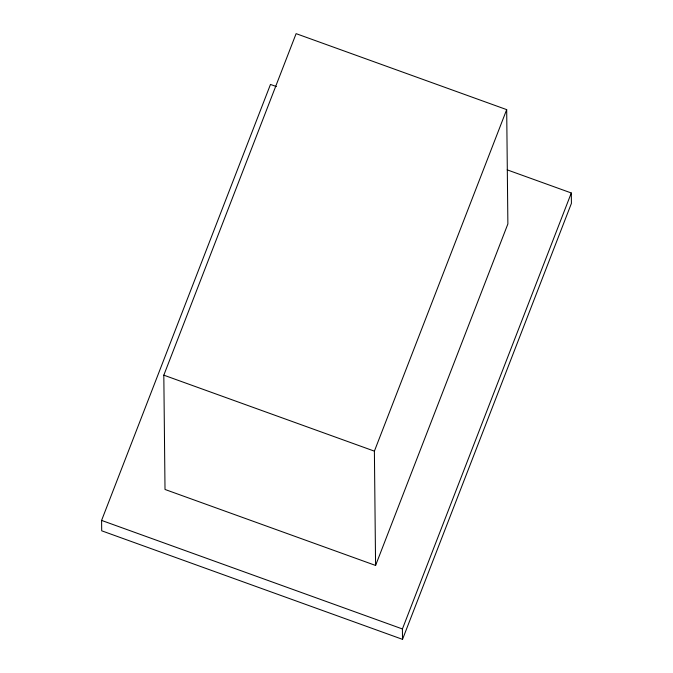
<?xml version="1.0" encoding="UTF-8"?>
<svg xmlns="http://www.w3.org/2000/svg" width="673" height="673" viewBox="0 0 673 673"><rect width="100%" height="100%" fill="white"/><g stroke="black" fill="none" stroke-linecap="round" stroke-linejoin="round"><path stroke-width="1.01" d="M507.19 169.857L571.301 192.983L571.411 203.381L402.521 639.35L101.699 530.804L101.589 520.414L270.479 84.436L276.401 86.573M163.817 375.164L296.112 33.65L506.685 109.632L507.879 223.932L375.584 565.446L165.011 489.464L163.817 375.164L374.39 451.146L375.584 565.446M374.39 451.146L506.685 109.632M402.521 639.35L402.412 628.961L571.301 192.983M101.589 520.414L402.412 628.961"/></g></svg>
